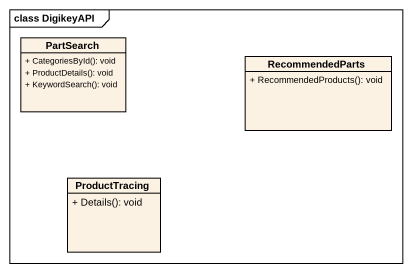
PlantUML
@startuml
mainframe class DigikeyAPI
hide circle
hide empty members
skinparam classAttributeIconSize 0
class PartSearch {
  + CategoriesById(): void
  + ProductDetails(): void
  + KeywordSearch(): void
}
class RecommendedParts {
  + RecommendedProducts(): void
}
class ProductTracing {
  + Details(): void
}
@enduml
